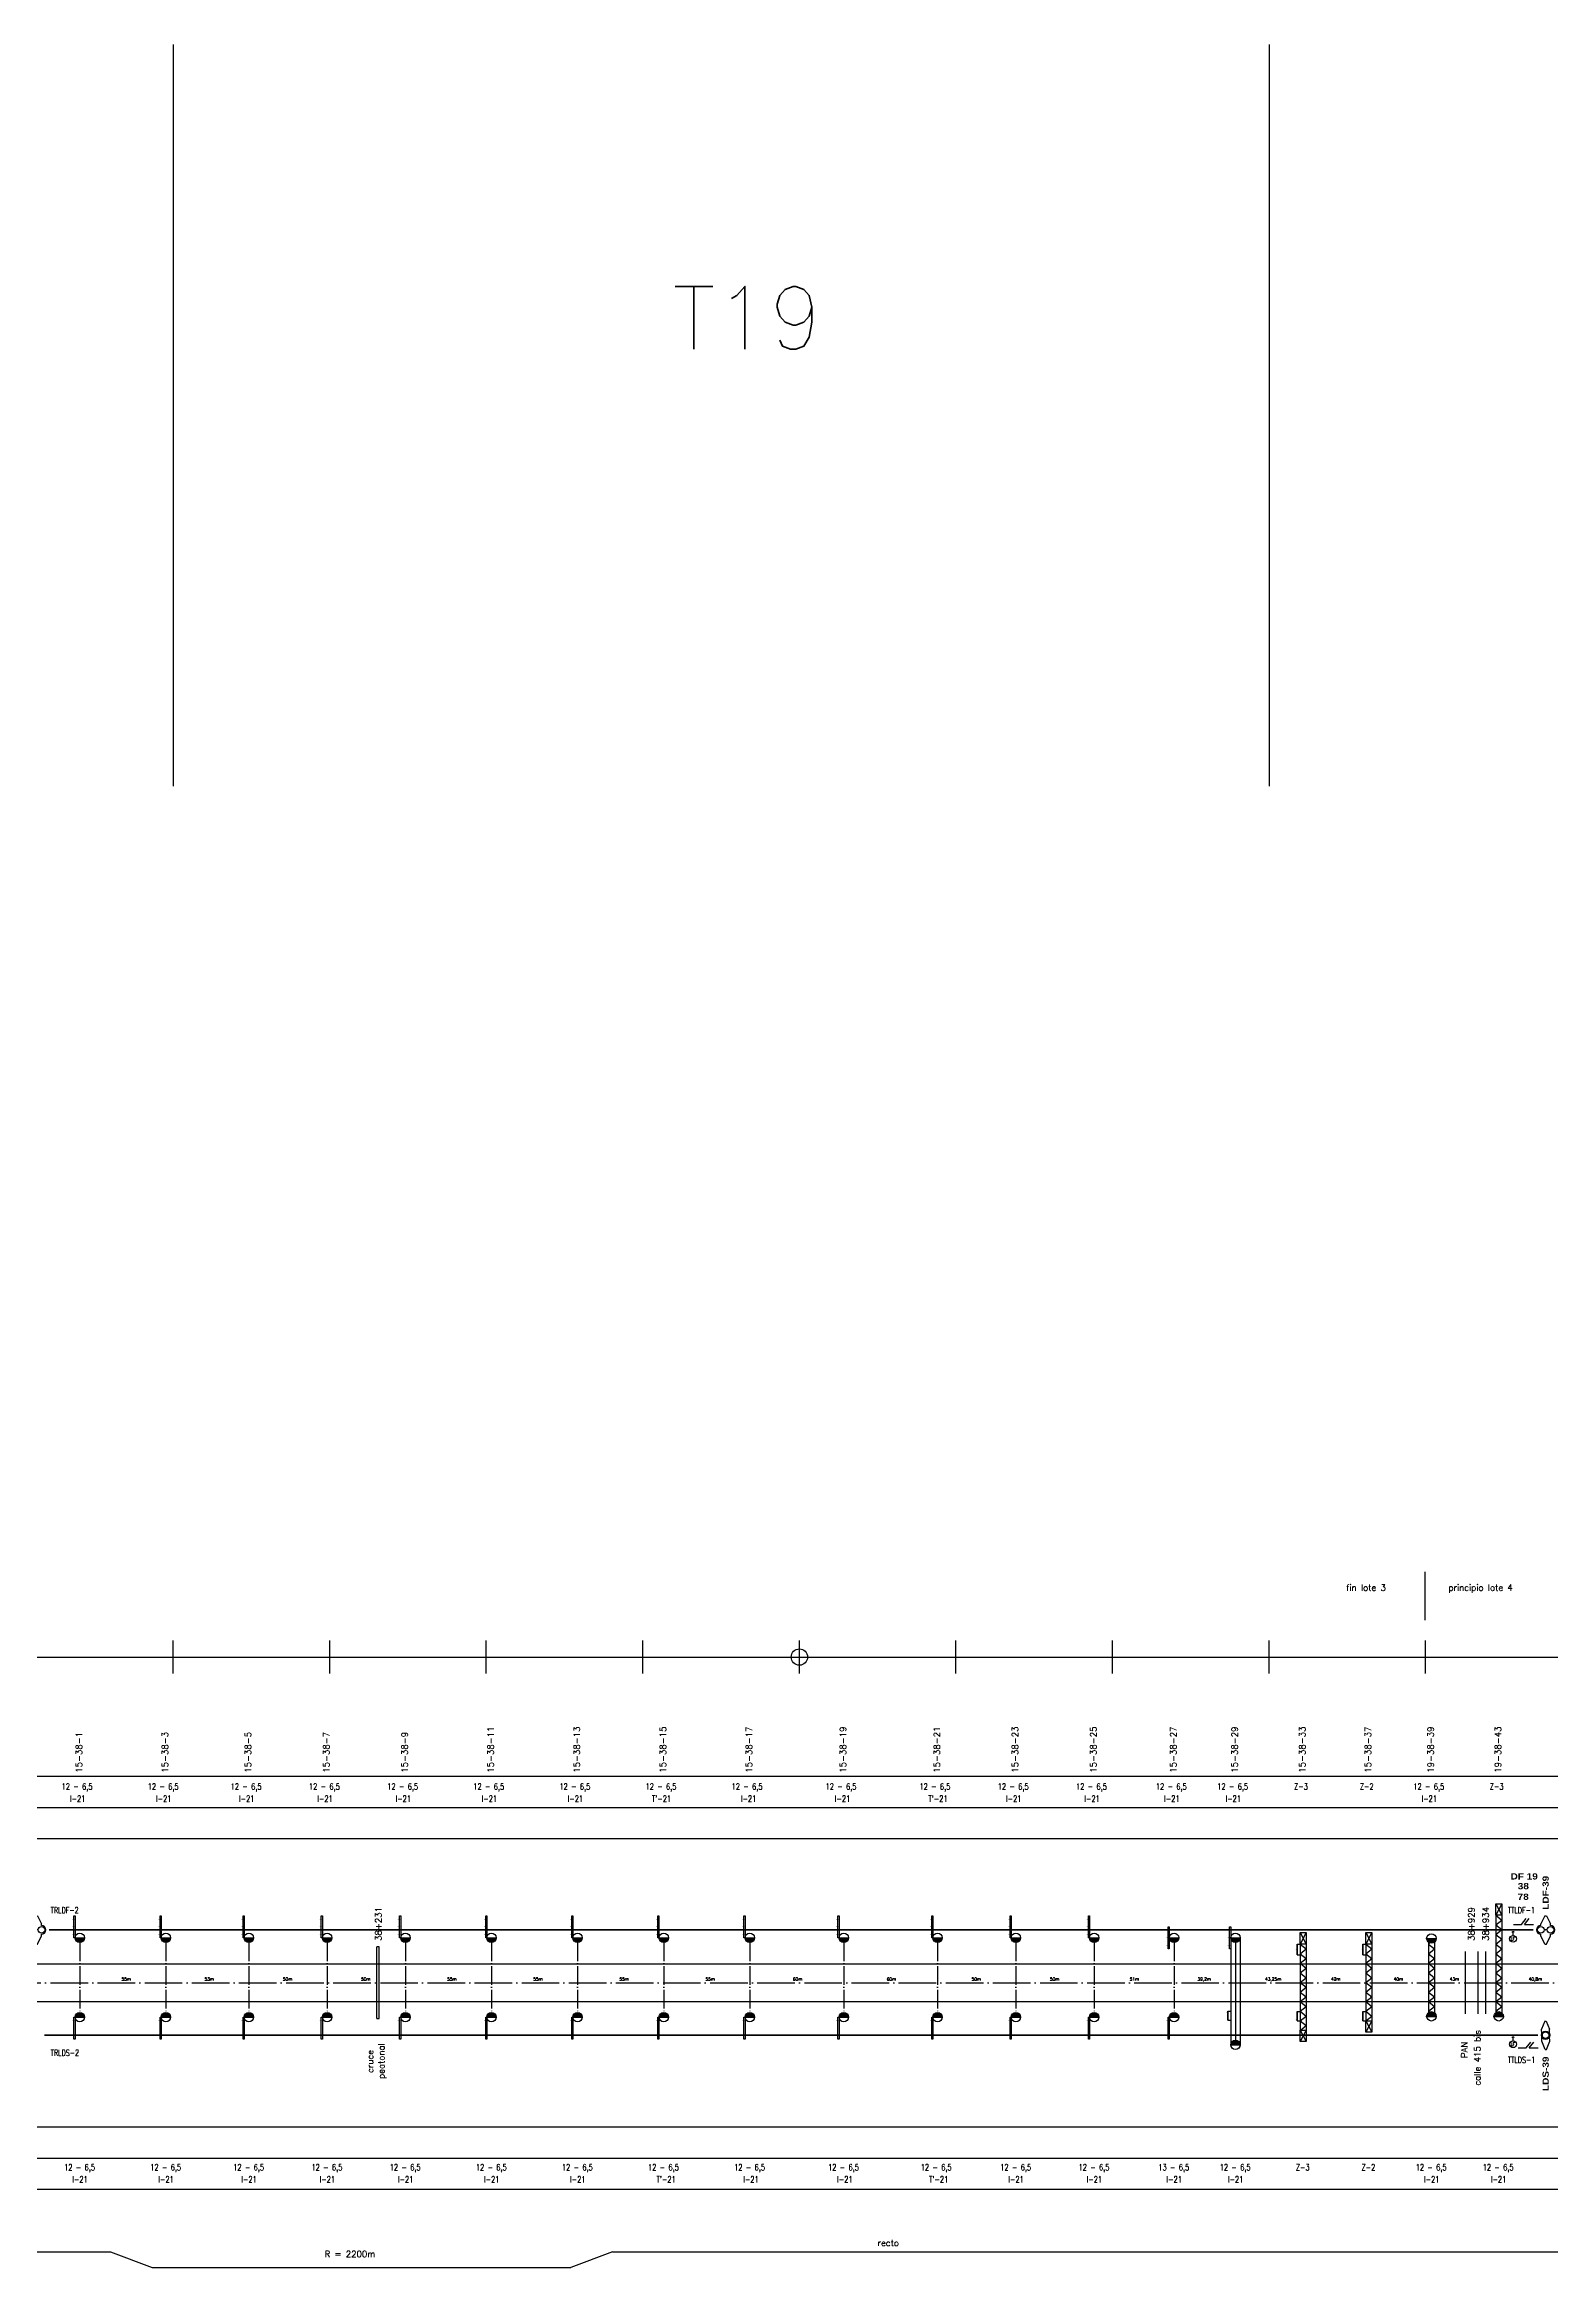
# Model space of a CAD drawing. Header units: millimetres. Extents: x 63 to 27368, y 135 to 1565.
# Drawn here: x 12586 to 13548, y 145 to 1565 of the extents above; entities that cross this region are included whole.
import ezdxf

# ---------------------------------------------------------------- set-up
doc = ezdxf.new("R2010")
doc.units = ezdxf.units.MM
doc.linetypes.add('ACAD_ISO04W100', pattern=[30, 24, -3, 0, -3])
for name, color, linetype in [('CARTELES', 7, 'Continuous'), ('catenaria via ascendente', 7, 'Continuous'), ('Cruceta Fe', 42, 'Continuous'), ('Descargadores', 30, 'Continuous'), ('Eje de entrevías', 254, 'Continuous'), ('ESQUEMA', 7, 'Continuous'), ('LDF', 5, 'Continuous'), ('LDS', 1, 'Continuous'), ('longitud vano', 7, 'Continuous'), ('Nº de poste', 6, 'Continuous'), ('progresivas', 4, 'Continuous'), ('retención LDF-LDS', 6, 'Continuous'), ('Seccionamiento', 20, 'Continuous'), ('TEXTOS', 3, 'Continuous')]:
    doc.layers.add(name, color=color, linetype=linetype)
doc.styles.add('ROMANS', font='romans.shx', dxfattribs={"width": 0.7})
doc.styles.add('SIMPLEX', font='simplex.shx', dxfattribs={"width": 0.75})
doc.styles.get("Standard").update_dxf_attribs({"font": 'romans.shx'})
doc.styles.add('STYLE1', font='romans.shx')
doc.styles.add('TEXTO_SELLO', font='')
doc.styles.get('TEXTO_SELLO').set_extended_font_data('Arial Black', bold=True)
doc.linetypes.add('GAS_LINE', pattern='A,12.7,-5.08,["GAS",Standard,S=2.54,R=0,X=-2.54,Y=-1.27],-6.35', length=24.13)

# ---------------------------------------------------------------- blocks, each defined once
blk = doc.blocks.new('Retención LDF')
at = {"color": 5}
blk.add_circle((0, 0), 0.128, dxfattribs=at)
at = {"layer": 'retención LDF-LDS', "color": 5}
for p, q in [((-0.5, 9), (-3, 3.8)), ((-3, 2.8), (-3, 3.8)), ((1, 0), (-1, 0)), ((-0.5, 9), (0.5, 9)), ((0.5, 9), (3, 3.8)), ((3, 2.8), (3, 3.8)), ((-3, -3.8), (-3, -2.8)), ((-0.5, -9), (-3, -3.8)), ((-0.5, -9), (0.5, -9)), ((0.5, -9), (3, -3.8)), ((3, -3.8), (3, -2.8))]:
    blk.add_line(p, q, dxfattribs=at)
for centre in [(-3.1, 0), (3.1, 0)]:
    blk.add_circle(centre, 2.1, dxfattribs=at)
for centre, start, end in [((-3, 0), 90, 270), ((3, 0), 270, 90)]:
    blk.add_arc(centre, 2.79, start, end, dxfattribs=at)
blk = doc.blocks.new('Retención LDS')
at = {"layer": 'retención LDF-LDS', "color": 4}
for p, q in [((-0.6, 9), (-2.6, 3.8)), ((-2.5, 1), (-2.6, 3.8)), ((-0.6, 9), (0.4, 9)), ((0.4, 9), (2.5, 3.8)), ((2.5, 1.1), (2.5, 3.8)), ((-2.5, -3.8), (-2.5, -1.1)), ((-0.4, -9), (-2.5, -3.8)), ((-0.4, -9), (0.6, -9)), ((0.6, -9), (2.6, -3.8)), ((2.6, -3.8), (2.5, -1))]:
    blk.add_line(p, q, dxfattribs=at)
for radius in [2.73, 2.1]:
    blk.add_circle((0, 0), radius, dxfattribs=at)
blk = doc.blocks.new('Seccionador')
at = {"layer": 'Seccionamiento'}
for p, q in [((-5.1, 0), (0, 0)), ((0, 0), (3, 3.7)), ((1.9, 0), (4.9, 3.7)), ((1.9, 0), (7.7, 0))]:
    blk.add_line(p, q, dxfattribs=at)
blk = doc.blocks.new('Localizador falla')
at = {"color": 30}
blk.add_line((0, -2.2), (0, 0), dxfattribs=at)
at = {"layer": 'Descargadores', "color": 30}
for centre, radius in [((0, 0), 0.381), ((0, -4.4), 2.18)]:
    blk.add_circle(centre, radius, dxfattribs=at)
at = {"layer": 'ESQUEMA', "color": 7, "style": 'ROMANS', "width": 0.9}
blk.add_text('LF', height=2, dxfattribs=at).set_placement((-1.5, -5.4))
blk = doc.blocks.new('Cruceta Fe 1')
at = {"layer": 'Cruceta Fe', "const_width": 0.1}
for points in [[(-0.92, 2.45), (0, 2.45)], [(-0.92, -2.45), (0, -2.45)]]:
    blk.add_lwpolyline(points, dxfattribs=at)
at = {"layer": 'Cruceta Fe'}
blk.add_lwpolyline([(-0.35, 3.52), (0, 3.52), (0, -3.52), (-0.35, -3.52)], close=True, dxfattribs=at)
blk = doc.blocks.new('Cruceta Fe')
at = {"layer": 'Cruceta Fe', "const_width": 0.1}
for points in [[(-0.92, 2.45), (0, 2.45)], [(-0.92, 0), (0, 0)], [(-0.92, -2.45), (0, -2.45)]]:
    blk.add_lwpolyline(points, dxfattribs=at)
at = {"layer": 'Cruceta Fe'}
blk.add_lwpolyline([(-0.35, 3.52), (0, 3.52), (0, -3.52), (-0.35, -3.52)], close=True, dxfattribs=at)
blk = doc.blocks.new('Sobreportico LDS')
at = {"layer": 'Cruceta Fe'}
for p, q in [((-1.8, 0), (0, 0)), ((-1.8, -5.8), (0, -5.8))]:
    blk.add_line(p, q, dxfattribs=at)
at = {"layer": 'Cruceta Fe', "const_width": 0.1}
for points in [[(-2.7, -1.1), (-1.8, -1.1)], [(-2.7, -4.8), (-1.8, -4.8)]]:
    blk.add_lwpolyline(points, dxfattribs=at)
at = {"layer": 'Cruceta Fe'}
blk.add_lwpolyline([(-1.8, 0), (-1.9, 0), (-1.9, -5.8), (-1.8, -5.8)], close=True, dxfattribs=at)
blk = doc.blocks.new('Sobreportico LDF')
at = {"layer": 'Cruceta Fe'}
for p, q in [((-1.8, 0), (0, 0)), ((-1.8, -7), (0, -7))]:
    blk.add_line(p, q, dxfattribs=at)
at = {"layer": 'Cruceta Fe', "const_width": 0.1}
for points in [[(-2.7, -1.1), (-1.8, -1.1)], [(-2.7, -3.5), (-1.8, -3.5)], [(-2.7, -6), (-1.8, -6)]]:
    blk.add_lwpolyline(points, dxfattribs=at)
at = {"layer": 'Cruceta Fe'}
blk.add_lwpolyline([(-1.8, 0), (-1.9, 0), (-1.9, -7), (-1.8, -7)], close=True, dxfattribs=at)

msp = doc.modelspace()

# ---------------------------------------------------------------- hatches: boundary and pattern name
for points in [[(12611.5, 355.7), (12605.5, 355.7, 1)], [(12666.5, 355.7), (12660.5, 355.7, 1)], [(12719.5, 355.7), (12713.5, 355.7, 1)], [(12769.5, 355.7), (12763.5, 355.7, 1)], [(12819.5, 355.7), (12813.5, 355.7, 1)], [(12874.5, 355.7), (12868.5, 355.7, 1)], [(12929.5, 355.7), (12923.5, 355.7, 1)], [(12984.5, 355.7), (12978.5, 355.7, 1)], [(13039.5, 355.7), (13033.5, 355.7, 1)], [(13099.5, 355.7), (13093.5, 355.7, 1)], [(13159.5, 355.7), (13153.5, 355.7, 1)], [(13209.5, 355.7), (13203.5, 355.7, 1)], [(13259.5, 355.7), (13253.5, 355.7, 1)], [(13310.5, 355.7), (13304.5, 355.7, 1)], [(13349.7, 355.7), (13343.7, 355.7, 1)], [(13474.9, 355.3), (13468.9, 355.3, 1)], [(12611.5, 305), (12605.5, 305, -1)], [(12666.5, 305), (12660.5, 305, -1)], [(12719.5, 305), (12713.5, 305, -1)], [(12769.5, 305), (12763.5, 305, -1)], [(12819.5, 305), (12813.5, 305, -1)], [(12874.5, 305), (12868.5, 305, -1)], [(12929.5, 305), (12923.5, 305, -1)], [(12984.5, 305), (12978.5, 305, -1)], [(13039.5, 305), (13033.5, 305, -1)], [(13099.5, 305), (13093.5, 305, -1)], [(13159.5, 305), (13153.5, 305, -1)], [(13209.5, 305), (13203.5, 305, -1)], [(13259.5, 305), (13253.5, 305, -1)], [(13310.5, 305), (13304.5, 305, -1)], [(13474.9, 305.5), (13468.9, 305.5, -1)], [(13517.9, 305.5), (13511.9, 305.5, -1)], [(13349.7, 287.3), (13343.7, 287.3, -1)]]:
    msp.add_hatch(color=256).paths.add_polyline_path(points)

# ---------------------------------------------------------------- linework, layer by layer
for p, q in [((12668.2, 1565.1), (12668.2, 1091.2)), ((13368.2, 1565.1), (13368.2, 1091.2)), ((13468, 558.5), (13468, 589.4)), ((12668.2, 524.4), (12668.2, 545.6)), ((12768.2, 524.4), (12768.2, 545.6)), ((12868.2, 524.4), (12868.2, 545.6)), ((12968.2, 524.4), (12968.2, 545.6)), ((13068.2, 524.4), (13068.2, 545.6)), ((13168.2, 524.4), (13168.2, 545.6)), ((13268.2, 524.4), (13268.2, 545.6)), ((13368.2, 524.4), (13368.2, 545.6)), ((13468.2, 524.4), (13468.2, 545.6)), ((68.2, 535), (27368.2, 535)), ((68.2, 459), (27368.2, 459)), ((68.2, 439), (27368.2, 439)), ((68.2, 419), (27368.2, 419)), ((13513, 377.4), (13516.9, 370.1)), ((13516.9, 377.4), (13513, 370.1)), ((13513, 370.1), (13513, 307.8)), ((13513, 370.1), (13516.9, 367)), ((13516.9, 370.1), (13516.9, 307.8)), ((12605.5, 355.7), (12611.5, 355.7)), ((12660.5, 355.7), (12666.5, 355.7)), ((12713.5, 355.7), (12719.5, 355.7)), ((12763.5, 355.7), (12769.5, 355.7)), ((12813.5, 355.7), (12819.5, 355.7)), ((12868.5, 355.7), (12874.5, 355.7)), ((12923.5, 355.7), (12929.5, 355.7)), ((12978.5, 355.7), (12984.5, 355.7)), ((13033.5, 355.7), (13039.5, 355.7)), ((13093.5, 355.7), (13099.5, 355.7)), ((13153.5, 355.7), (13159.5, 355.7)), ((13203.5, 355.7), (13209.5, 355.7)), ((13253.5, 355.7), (13259.5, 355.7)), ((13304.5, 355.7), (13310.5, 355.7)), ((13343.7, 355.7), (13349.7, 355.7)), ((13343.7, 355.7), (13343.7, 287.3)), ((13349.7, 355.7), (13349.7, 287.3)), ((13388, 359), (13391.9, 351.7)), ((13391.9, 359), (13388, 351.7)), ((13430, 359), (13433.9, 351.7)), ((13433.9, 359), (13430, 351.7)), ((13468.9, 355.3), (13474.9, 355.3)), ((13513, 363.9), (13516.9, 367)), ((13513, 363.9), (13516.9, 360.9)), ((13513, 357.8), (13516.9, 360.9)), ((13513, 357.8), (13516.9, 354.7)), ((12798.3, 304.1), (12798.3, 350)), ((12799.8, 350), (12798.3, 350)), ((12799.8, 304.1), (12799.8, 350)), ((13388, 351.7), (13388, 296.7)), ((13388, 351.7), (13391.9, 348.6)), ((13388, 345.5), (13391.9, 348.6)), ((13388, 345.5), (13391.9, 342.5)), ((13388, 339.4), (13391.9, 342.5)), ((13391.9, 351.7), (13391.9, 296.7)), ((13430, 351.7), (13430, 302.6)), ((13430, 351.7), (13433.9, 348.6)), ((13430, 345.5), (13433.9, 348.6)), ((13430, 345.5), (13433.9, 342.5)), ((13430, 339.4), (13433.9, 342.5)), ((13433.9, 351.7), (13433.9, 302.6)), ((13470, 353.1), (13470, 307.8)), ((13470, 351.7), (13471, 352.5)), ((13470, 351.7), (13473.9, 348.6)), ((13470, 345.5), (13473.9, 348.6)), ((13470, 345.5), (13473.9, 342.5)), ((13470, 339.4), (13473.9, 342.5)), ((13473.9, 353.1), (13473.9, 307.8)), ((13493.5, 347), (13493.5, 307)), ((13501.5, 347), (13501.5, 307)), ((13513, 351.7), (13516.9, 354.7)), ((13513, 351.7), (13516.9, 348.6)), ((13513, 345.5), (13516.9, 348.6)), ((13513, 345.5), (13516.9, 342.5)), ((13513, 339.4), (13516.9, 342.5)), ((13388, 339.4), (13391.9, 336.3)), ((13388, 333.3), (13391.9, 336.3)), ((13388, 333.3), (13391.9, 330.2)), ((13388, 327.2), (13391.9, 330.2)), ((13388, 327.2), (13391.9, 324.1)), ((13430, 339.4), (13433.9, 336.3)), ((13430, 333.3), (13433.9, 336.3)), ((13430, 333.3), (13433.9, 330.2)), ((13430, 327.2), (13433.9, 330.2)), ((13430, 327.2), (13433.9, 324.1)), ((13470, 339.4), (13473.9, 336.3)), ((13470, 333.3), (13473.9, 336.3)), ((13470, 333.3), (13473.9, 330.2)), ((13470, 327.2), (13473.9, 330.2)), ((13470, 327.2), (13473.9, 324.1)), ((13493.5, 327), (13501.5, 327)), ((13513, 339.4), (13516.9, 336.3)), ((13513, 333.3), (13516.9, 336.3)), ((13513, 333.3), (13516.9, 330.2)), ((13513, 327.2), (13516.9, 330.2)), ((13513, 327.2), (13516.9, 324.1)), ((13388, 321), (13391.9, 324.1)), ((13388, 321), (13391.9, 318)), ((13388, 314.9), (13391.9, 318)), ((13388, 314.9), (13391.9, 311.8)), ((13430, 321), (13433.9, 324.1)), ((13430, 321), (13433.9, 318)), ((13430, 314.9), (13433.9, 318)), ((13430, 314.9), (13433.9, 311.8)), ((13470, 321), (13473.9, 324.1)), ((13470, 321), (13473.9, 318)), ((13470, 314.9), (13473.9, 318)), ((13470, 314.9), (13473.9, 311.8)), ((13513, 321), (13516.9, 324.1)), ((13513, 321), (13516.9, 318)), ((13513, 314.9), (13516.9, 318)), ((13513, 314.9), (13516.9, 311.8)), ((12605.5, 305), (12611.5, 305)), ((12660.5, 305), (12666.5, 305)), ((12713.5, 305), (12719.5, 305)), ((12763.5, 305), (12769.5, 305)), ((12798.3, 304.1), (12799.8, 304.1)), ((12813.5, 305), (12819.5, 305)), ((12868.5, 305), (12874.5, 305)), ((12923.5, 305), (12929.5, 305)), ((12978.5, 305), (12984.5, 305)), ((13033.5, 305), (13039.5, 305)), ((13093.5, 305), (13099.5, 305)), ((13153.5, 305), (13159.5, 305)), ((13203.5, 305), (13209.5, 305)), ((13253.5, 305), (13259.5, 305)), ((13304.5, 305), (13310.5, 305)), ((13388, 308.8), (13391.9, 311.8)), ((13388, 308.8), (13391.9, 305.7)), ((13388, 302.6), (13391.9, 305.7)), ((13388, 302.6), (13391.9, 299.6)), ((13388, 296.5), (13391.9, 299.6)), ((13430, 308.8), (13433.9, 311.8)), ((13430, 308.8), (13433.9, 305.7)), ((13430, 302.6), (13433.9, 305.7)), ((13430, 302.6), (13433.9, 295.3)), ((13433.9, 302.6), (13430, 295.3)), ((13468.9, 305.5), (13474.9, 305.5)), ((13470, 308.8), (13473.9, 311.8)), ((13470, 308.8), (13470.6, 308.2)), ((13511.9, 305.5), (13517.9, 305.5)), ((13513, 308.8), (13516.9, 311.8)), ((13513, 308.8), (13513.6, 308.2)), ((13343.7, 287.3), (13349.7, 287.3)), ((13388, 296.7), (13391.9, 289.4)), ((13391.9, 296.7), (13388, 289.4)), ((68.2, 235), (27368.2, 235)), ((68.2, 215), (27368.2, 215)), ((68.2, 195), (27368.2, 195)), ((12313, 155), (12628.2, 155)), ((12628.2, 155), (12654.7, 145)), ((12654.7, 145), (12922.2, 145)), ((12948.8, 155), (12922.2, 145)), ((12948.8, 155), (20944.3, 155))]:
    msp.add_line(p, q)
at = {"ltscale": 0.5}
msp.add_line((13346.7, 355.7), (13346.7, 287.3), dxfattribs=at)
at = {"linetype": 'ACAD_ISO04W100', "ltscale": 0.5}
for p, q in [((12608.5, 352.7), (12608.5, 308)), ((12663.5, 352.7), (12663.5, 308)), ((12716.5, 352.7), (12716.5, 308)), ((12766.5, 352.7), (12766.5, 308)), ((12816.5, 352.7), (12816.5, 308)), ((12871.5, 352.7), (12871.5, 308)), ((12926.5, 352.7), (12926.5, 308)), ((12981.5, 352.7), (12981.5, 308)), ((13036.5, 352.7), (13036.5, 308)), ((13096.5, 352.7), (13096.5, 308)), ((13156.5, 352.7), (13156.5, 308)), ((13206.5, 352.7), (13206.5, 308)), ((13256.5, 352.7), (13256.5, 308)), ((13307.5, 352.7), (13307.5, 308))]:
    msp.add_line(p, q, dxfattribs=at)
at = {"color": 1, "linetype": 'GAS_LINE', "ltscale": 0.5}
msp.add_line((13506.5, 347), (13506.5, 307), dxfattribs=at)
for points in [[(13513, 377.4), (13516.9, 377.4), (13516.9, 370.1), (13513, 370.1)], [(13388, 359), (13391.9, 359), (13391.9, 351.7), (13388, 351.7)], [(13430, 359), (13433.9, 359), (13433.9, 351.7), (13430, 351.7)], [(13430, 302.6), (13433.9, 302.6), (13433.9, 295.3), (13430, 295.3)], [(13388, 296.7), (13391.9, 296.7), (13391.9, 289.4), (13388, 289.4)]]:
    msp.add_lwpolyline(points, close=True)
for centre, radius in [((13068.2, 535), 5.24), ((12608.5, 355.7), 3), ((12663.5, 355.7), 3), ((12716.5, 355.7), 3), ((12766.5, 355.7), 3), ((12816.5, 355.7), 3), ((12871.5, 355.7), 3), ((12926.5, 355.7), 3), ((12981.5, 355.7), 3), ((13036.5, 355.7), 3), ((13096.5, 355.7), 3), ((13156.5, 355.7), 3), ((13206.5, 355.7), 3), ((13256.5, 355.7), 3), ((13307.5, 355.7), 3), ((13346.7, 355.7), 3), ((13471.9, 355.3), 3), ((12608.5, 305), 3), ((12663.5, 305), 3), ((12716.5, 305), 3), ((12766.5, 305), 3), ((12816.5, 305), 3), ((12871.5, 305), 3), ((12926.5, 305), 3), ((12981.5, 305), 3), ((13036.5, 305), 3), ((13096.5, 305), 3), ((13156.5, 305), 3), ((13206.5, 305), 3), ((13256.5, 305), 3), ((13307.5, 305), 3), ((13471.9, 305.5), 3), ((13514.9, 305.5), 3), ((13346.7, 287.3), 3)]:
    msp.add_circle(centre, radius)
at = {"layer": 'catenaria via ascendente'}
for p, q in [((68.2, 339), (27368.2, 339)), ((68.2, 315), (26873.7, 315))]:
    msp.add_line(p, q, dxfattribs=at)
at = {"layer": 'Eje de entrevías', "linetype": 'ACAD_ISO04W100'}
msp.add_line((68.2, 327), (27368.2, 327), dxfattribs=at)
at = {"layer": 'LDF', "lineweight": 50}
msp.add_line((12589, 360.7), (13536.9, 360.7), dxfattribs=at)
at = {"layer": 'LDS', "lineweight": 50}
msp.add_line((12586, 293.4), (13539.9, 293.4), dxfattribs=at)

# ---------------------------------------------------------------- block references
for name, p in [('Retención LDF', (12581, 360.7)), ('Retención LDF', (13544.9, 360.7)), ('Retención LDS', (13544.9, 293.4))]:
    msp.add_blockref(name, p)
at = {"layer": 'Cruceta Fe', "xscale": 2, "yscale": 2, "zscale": 2}
for name, p in [('Cruceta Fe', (12605.5, 362.7)), ('Cruceta Fe', (12660.5, 362.7)), ('Cruceta Fe', (12713.5, 362.7)), ('Cruceta Fe', (12763.5, 362.7)), ('Cruceta Fe', (12813.5, 362.7)), ('Cruceta Fe', (12868.5, 362.7)), ('Cruceta Fe', (12923.5, 362.7)), ('Cruceta Fe', (12978.5, 362.7)), ('Cruceta Fe', (13033.5, 362.7)), ('Cruceta Fe', (13093.5, 362.7)), ('Cruceta Fe', (13153.5, 362.7)), ('Cruceta Fe', (13203.5, 362.7)), ('Cruceta Fe', (13253.5, 362.7)), ('Cruceta Fe', (13304.5, 355.7)), ('Cruceta Fe', (13343.7, 355.7)), ('Cruceta Fe 1', (12605.5, 298)), ('Cruceta Fe 1', (12660.5, 298)), ('Cruceta Fe 1', (12713.5, 298)), ('Cruceta Fe 1', (12763.5, 298)), ('Cruceta Fe 1', (12813.5, 298)), ('Cruceta Fe 1', (12868.5, 298)), ('Cruceta Fe 1', (12923.5, 298)), ('Cruceta Fe 1', (12978.5, 298)), ('Cruceta Fe 1', (13033.5, 298)), ('Cruceta Fe 1', (13093.5, 298)), ('Cruceta Fe 1', (13153.5, 298)), ('Cruceta Fe 1', (13203.5, 298)), ('Cruceta Fe 1', (13253.5, 298)), ('Cruceta Fe 1', (13304.5, 298))]:
    msp.add_blockref(name, p, dxfattribs=at)
at = {"layer": 'Cruceta Fe'}
for name, p in [('Sobreportico LDF', (13388, 351.7)), ('Sobreportico LDF', (13430, 351.7)), ('Sobreportico LDS', (13343.7, 308.8)), ('Sobreportico LDS', (13388, 308.5)), ('Sobreportico LDS', (13430, 308.5))]:
    msp.add_blockref(name, p, dxfattribs=at)
at = {"layer": 'Descargadores', "color": 30}
for p in [(13524.1, 359.4), (13524.1, 292.1)]:
    msp.add_blockref('Localizador falla', p, dxfattribs=at)
at = {"layer": 'Seccionamiento'}
for p in [(13529.4, 364.2), (13532.4, 285.4)]:
    msp.add_blockref('Seccionador', p, dxfattribs=at)

# ---------------------------------------------------------------- texts
at = {"color": 3, "linetype": 'Continuous', "style": 'STYLE1'}
msp.add_text('T19', height=40, dxfattribs=at).set_placement((12987.1, 1370.5))
at = {"linetype": 'Continuous', "style": 'TEXTO_SELLO'}
for s, p in [('LDF-39', (13546.9, 373.6)), ('LDS-39', (13546.9, 257.8))]:
    msp.add_text(s, height=4, rotation=90, dxfattribs=at).set_placement(p)
at = {"linetype": 'Continuous', "style": 'SIMPLEX', "width": 0.75}
for s, p in [('TRLDF-2', (12589.9, 371.3)), ('TTLDF-1', (13520.8, 371.3)), ('TRLDS-2', (12589.9, 280.2)), ('TTLDS-1', (13520.8, 275.7))]:
    msp.add_text(s, height=4, dxfattribs=at).set_placement(p)
at = {"layer": 'CARTELES', "linetype": 'Continuous', "style": 'TEXTO_SELLO'}
for s, p in [('DF 19', (13522.5, 392.9)), ('38', (13527.1, 386.7)), ('78', (13527, 379.9))]:
    msp.add_text(s, height=4, dxfattribs=at).set_placement(p)
at = {"layer": 'longitud vano', "linetype": 'Continuous', "style": 'STYLE1'}
for s, p in [('55m', (12635.2, 328.3)), ('53m', (12688.2, 328.3)), ('50m', (12738.2, 328.3)), ('50m', (12788.2, 328.3)), ('55m', (12843.2, 328.3)), ('55m', (12898.2, 328.3)), ('55m', (12953.2, 328.3)), ('55m', (13008.2, 328.3)), ('60m', (13064, 328.3)), ('60m', (13124, 328.3)), ('50m', (13178.2, 328.3)), ('50m', (13228.2, 328.3)), ('51m', (13279.2, 328.3)), ('39,2m', (13322.5, 328.3)), ('43,25m', (13365.7, 328.3)), ('42m', (13407.8, 328.3)), ('40m', (13447.8, 328.3)), ('43m', (13483.6, 328.3)), ('40,8m', (13534.1, 328.3))]:
    msp.add_text(s, height=2, dxfattribs=at).set_placement(p)
at = {"layer": 'Nº de poste', "linetype": 'Continuous', "style": 'STYLE1'}
for s, p in [('15-38-1', (12610, 461.1)), ('15-38-3', (12665, 461.1)), ('15-38-5', (12718, 461.1)), ('15-38-7', (12768, 461.1)), ('15-38-9', (12818, 461.1)), ('15-38-11', (12873, 461.1)), ('15-38-13', (12928, 461.1)), ('15-38-15', (12983, 461.1)), ('15-38-17', (13038, 461.1)), ('15-38-19', (13098, 461.1)), ('15-38-21', (13158, 461.1)), ('15-38-23', (13208, 461.1)), ('15-38-25', (13258, 461.1)), ('15-38-27', (13309, 461.1)), ('15-38-29', (13348.2, 461.1)), ('15-38-33', (13391.4, 461.1)), ('15-38-37', (13433.4, 461.1)), ('19-38-39', (13473.4, 461.1)), ('19-38-43', (13516.4, 461.1))]:
    msp.add_text(s, height=4, rotation=90, dxfattribs=at).set_placement(p)
at = {"layer": 'progresivas', "linetype": 'Continuous', "style": 'STYLE1'}
for s, p in [('38+231', (12801.3, 353.7)), ('38+929', (13499.5, 353.7)), ('38+934', (13508.6, 353.7))]:
    msp.add_text(s, height=4, rotation=90, dxfattribs=at).set_placement(p)
at = {"layer": 'TEXTOS', "linetype": 'Continuous', "style": 'STYLE1'}
for s, p in [('fin lote 3', (13417.5, 577.4)), ('principio lote 4', (13482.8, 577.4)), ('recto', (13118.1, 158.8)), ('R = 2200m', (12764.9, 151.7))]:
    msp.add_text(s, height=4, dxfattribs=at).set_placement(p)
at = {"layer": 'TEXTOS', "linetype": 'Continuous', "style": 'STYLE1', "width": 0.7}
for s, p in [('12 - 6,5', (12596.9, 450.3)), ('I-21', (12602.2, 442.5)), ('12 - 6,5', (12651.9, 450.3)), ('I-21', (12657.2, 442.5)), ('12 - 6,5', (12704.9, 450.3)), ('I-21', (12710.2, 442.5)), ('12 - 6,5', (12754.9, 450.3)), ('I-21', (12760.2, 442.5)), ('12 - 6,5', (12804.9, 450.3)), ('I-21', (12810.2, 442.5)), ('12 - 6,5', (12859.9, 450.3)), ('I-21', (12865.2, 442.5)), ('12 - 6,5', (12914.9, 450.3)), ('I-21', (12920.2, 442.5)), ('12 - 6,5', (12969.9, 450.3)), ("T'-21", (12974, 442.5)), ('12 - 6,5', (13024.9, 450.3)), ('I-21', (13030.8, 442.5)), ('12 - 6,5', (13084.9, 450.3)), ('I-21', (13090.8, 442.5)), ('12 - 6,5', (13144.9, 450.3)), ("T'-21", (13150.6, 442.5)), ('12 - 6,5', (13194.9, 450.3)), ('I-21', (13200.2, 442.5)), ('12 - 6,5', (13244.9, 450.3)), ('I-21', (13250.2, 442.5)), ('12 - 6,5', (13295.9, 450.3)), ('I-21', (13301.2, 442.5)), ('12 - 6,5', (13335.1, 450.3)), ('I-21', (13340.4, 442.5)), ('Z-3', (13384.2, 450.3)), ('Z-2', (13426.2, 450.3)), ('12 - 6,5', (13460.4, 450.3)), ('I-21', (13465.6, 442.5)), ('Z-3', (13509.2, 450.3)), ('12 - 6,5', (12598.5, 207.1)), ('I-21', (12603.7, 199.4)), ('12 - 6,5', (12653.5, 207.1)), ('I-21', (12658.7, 199.4)), ('12 - 6,5', (12706.5, 207.1)), ('I-21', (12711.7, 199.4)), ('12 - 6,5', (12756.5, 207.1)), ('I-21', (12761.7, 199.4)), ('12 - 6,5', (12806.5, 207.1)), ('I-21', (12811.7, 199.4)), ('12 - 6,5', (12861.5, 207.1)), ('I-21', (12866.7, 199.4)), ('12 - 6,5', (12916.5, 207.1)), ('I-21', (12921.7, 199.4)), ('12 - 6,5', (12971.5, 207.1)), ("T'-21", (12976.9, 199.4)), ('12 - 6,5', (13026.5, 207.1)), ('I-21', (13032.3, 199.4)), ('12 - 6,5', (13086.5, 207.1)), ('I-21', (13092.3, 199.4)), ('12 - 6,5', (13145.7, 207.1)), ("T'-21", (13151, 199.4)), ('12 - 6,5', (13196.5, 207.1)), ('I-21', (13201.7, 199.4)), ('12 - 6,5', (13246.5, 207.1)), ('I-21', (13251.7, 199.4)), ('13 - 6,5', (13297.5, 207.1)), ('I-21', (13302.7, 199.4)), ('12 - 6,5', (13336.7, 207.1)), ('I-21', (13341.9, 199.4)), ('Z-3', (13385.3, 207.1)), ('Z-2', (13427.3, 207.1)), ('12 - 6,5', (13461.9, 207.1)), ('I-21', (13467.2, 199.4)), ('12 - 6,5', (13504.7, 207.1)), ('I-21', (13509.9, 199.4))]:
    msp.add_text(s, height=4, dxfattribs=at).set_placement(p)
at = {"layer": 'TEXTOS', "linetype": 'Continuous', "style": 'STYLE1'}
for s, p in [('peatonal', (12803.1, 265.5)), ('PAN', (13494.9, 278.8)), ('calle 415 bis', (13503.3, 261.2)), ('cruce', (12796, 269.3))]:
    msp.add_text(s, height=4, rotation=90, dxfattribs=at).set_placement(p)

doc.saveas('drawing.dxf')
